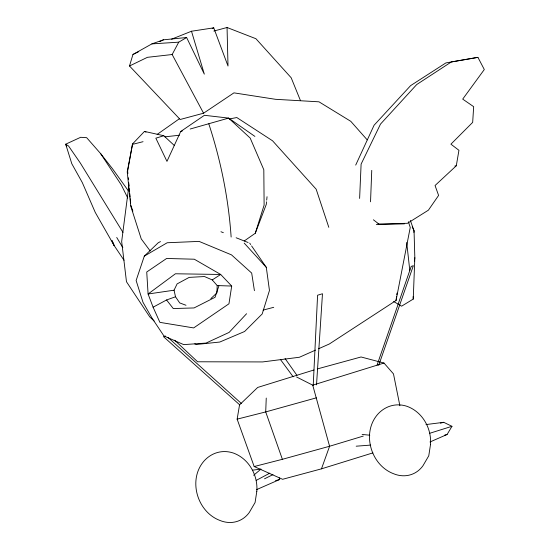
<?xml version="1.0" encoding="UTF-8"?>
<svg xmlns="http://www.w3.org/2000/svg" width="550" height="550" viewBox="0 0 550 550"><rect width="100%" height="100%" fill="white"/><g stroke="black" fill="none" stroke-linecap="round" stroke-linejoin="round"><path stroke-width="0.82" d="M186.003 305.271L179.692 302.913L175.505 296.78L174.054 290.201L177.1 283.91L189.173 277.386L204.497 276.54L212.259 279.923L217.188 285.567L216.906 292.909L210.863 298.588M266.248 398.069L265.712 411.916L282.384 459.305L329.587 446.256L363.309 436.067M370.535 201.802L371.759 170.363M393.649 301.51L401.596 306.178L413.243 299.083L414.831 257.73L414.047 230.752L410.348 220.474M359.618 198.433L361.109 164.113L380.511 124.073L416.735 84.528L451.351 61.93L477.922 57.358L484.303 69.527L462.701 99.124L473.667 106.672L472.677 122.368L450.918 144.176L458.941 150.308L456.294 165.777L435.05 185.522L438.598 195.429L428.388 210.189L407.474 223.293L378.819 224.001L376.31 224.455M313.211 385.715L317.591 295.219L322.479 293.755L316.518 384.862M413.896 232.416L414.047 230.752L412.225 226.951M266.537 201.809L266.296 204.366L255.289 233.248L244.248 240.976M266.702 200.111L267.032 196.708M318.608 348.741L329.34 343.984L396.048 300.499L396.578 296.381M396.784 294.738L396.997 293.088M128.968 185.096L121.667 241.519L126.473 281.738L149.751 316.889L154.103 320.966M414.397 261.037L414.831 257.73M231.701 286.055L228.958 303.793L193.662 327.924L159.899 322.362L153.093 307.196L148.088 293.996L146.733 272.002L166.623 258.466L194.294 259.215L220.701 274.471L231.701 286.055L217.188 285.567M372.886 452.884L321.475 468.841L282.597 479.297L254.176 466.538L237.133 419.148L239.559 404.841L257.702 387.441L314.009 369.964M174.343 145.516L163.797 135.726L144.485 131.416L132.55 143.935L127.634 171.036L127.875 173.553M132.55 143.935L127.236 171.861L130.811 206.339L141.24 238.906L150.198 250.979M396.048 300.499L410.245 227.439L408.368 221.726M367.201 139.858L350.776 121.316L318.979 101.819L275.543 99.309L233.942 92.861L203.569 113.204L180.18 119.494L129.504 65.993L132.949 54.484L151.896 43.883L163.481 39.813L186.615 37.517L204.318 74.14L191.496 31.233L171.593 39.181M255.289 233.248L264.117 205.109L263.814 169.744L250.188 138.078L228.621 118.099L204.428 115.294L180.716 131.491L166.966 161.37L155.843 138.181L163.797 135.726M160.476 241.587L158.242 242.756L144.299 256.128L136.125 280.521L143 302.308L152.068 318.196L163.934 335.947L183.693 344.616L205.996 343.083L229.123 332.399L246.579 313.72M218.893 285.904L215.05 297.303L194.054 307.945L173.257 308.543L166.581 299.977L153.093 307.196M377.053 365.138L411.214 266.393L413.359 265.678L378.723 365.324M321.475 468.841L329.587 446.256L312.723 385.165L296.581 376.991M355.706 165.089L374.082 125.228L410.616 85.628L445.899 62.913L477.922 57.358M129.504 65.993L147.414 57.324L172.157 54.526L178.743 42.171L186.615 37.517M429.983 441.973L447.109 434.479L451.962 426.305L443.733 422.317L425.982 424.566M253.633 475.289L260.789 469.253M157.156 134.42L179.41 118.738M212.259 279.923L220.701 274.471L175.416 273.776L148.088 293.996L174.054 290.201M144.299 256.128L167.207 242.749L199.079 241.395L231.495 254.87L251.687 273.082L254.416 290.675M256.197 480.397L269.775 473.172M264.529 478.796L272.965 474.636M132.949 54.484L138.751 51.659M159.699 41.621L163.481 39.813M315.542 350.103L299.441 357.246L262.618 361.928L197.615 361.783L174.618 340.209M256.369 489.713L279.723 479.49L279.262 477.847M212.163 28.469L213.737 27.844L228.009 66.021L227.054 27.5L213.847 31.054M166.581 299.977L175.505 296.78M165.474 336.009L163.494 336.662L239.704 404.841M399.884 405.742L393.484 373.897L383.982 363.041L312.723 385.165M180.716 131.491L182.304 130.996M429.454 433.366L451.962 426.305M317.274 368.954L361.047 356.978L383.982 363.041M190.163 129.023L228.621 118.099L254.897 136.407M316.339 397.842L265.712 411.916L237.133 419.148M275.577 480.604L279.723 479.49M444.62 435.146L447.109 434.479M263.065 310.118L273.728 307.306M254.176 466.538L282.384 459.305M440.413 423.17L443.733 422.317M132.309 144.416L143.041 141.694M229.412 118.958L236.809 117.542L272.559 140.793L316.168 189.207L328.804 227.322M454.836 166.038L456.294 165.777M191.496 31.233L213.737 27.844M252.512 470.174L261.009 469.095M164.952 136.833L179.424 135.224M356.194 446.194L370.693 445.087M151.896 43.883L178.743 42.171M378.029 224.544L404.429 223.843M362.113 434.438L369.793 435.208M194.734 343.881L196.322 344.479L219.773 342.045L244.599 331.499L262.192 313.954L269.459 290.482L266.31 267.376L251.604 245.912M227.054 27.5L255.929 38.727L291.184 77.77L300.465 100.602M220.956 231.736L223.348 232.691M236.129 237.758L248.112 242.509M144.485 131.416L145.998 132.144M373.402 219.787L378.819 224.001M168.046 337.514L241.416 403.507M244.207 243.107L266.31 267.376M128.356 190.822L112.489 168.747L100.636 153.622L86.666 137.679L80.644 137.301L65.698 144.183L71.802 163.728L82.328 182.634L95.253 212.403L114.139 245.541L124.032 260.26M280.438 359.494L293.129 376.764M285.079 358.538L296.959 375.354M249.707 243.148L250.656 244.53M100.636 153.622L121.33 184.951L127.772 198.055M116.724 237.476L122.836 247.658M122.973 232.368L80.293 162.993L68.564 146.018L65.698 144.183L66.736 146.465M172.157 54.526L203.569 113.204M112.069 240.831L114.139 245.541L112.193 240.783M130.9 205.494L132.873 211.166M208.801 123.839C220.825 160.538 228.498 198.502 231.137 237.036M406.711 242.481L409.784 270.401M128.274 177.76L128.432 179.438M128.748 182.799L128.989 185.322M129.305 188.684L129.546 191.208M129.786 193.724L130.103 197.086M130.261 198.77L130.659 202.971M413.167 296.512L413.243 299.083M256.822 491.294L255.083 502.514L249.301 512.442A32.725 27.418 68 0 1 219.759 520.382C197.12 511.775 187.708 479.696 204.009 461.058A37.297 31.288 79.3 0 1 233.551 453.111C248.916 458.783 258.081 475.262 256.822 491.294M430.506 444.586L428.766 455.806L422.978 465.726A32.725 27.418 68 0 1 393.442 473.674C370.803 465.059 361.391 432.981 377.692 414.342A37.297 31.288 79.3 0 1 407.234 406.402C422.599 412.074 431.764 428.553 430.506 444.586"/></g></svg>
